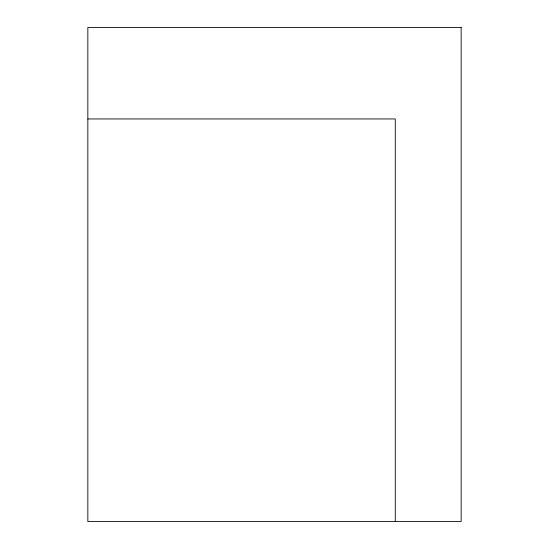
<?xml version="1.0" encoding="UTF-8"?>
<svg xmlns="http://www.w3.org/2000/svg" width="549" height="549" viewBox="0 0 549 549"><rect width="100%" height="100%" fill="white"/><g stroke="black" fill="none" stroke-linecap="round" stroke-linejoin="round"><path stroke-width="0.82" d="M87.84 118.948L395.28 118.948L395.28 521.55M461.16 27.45L87.84 27.45L87.84 521.55L461.16 521.55L461.16 27.45"/></g></svg>
